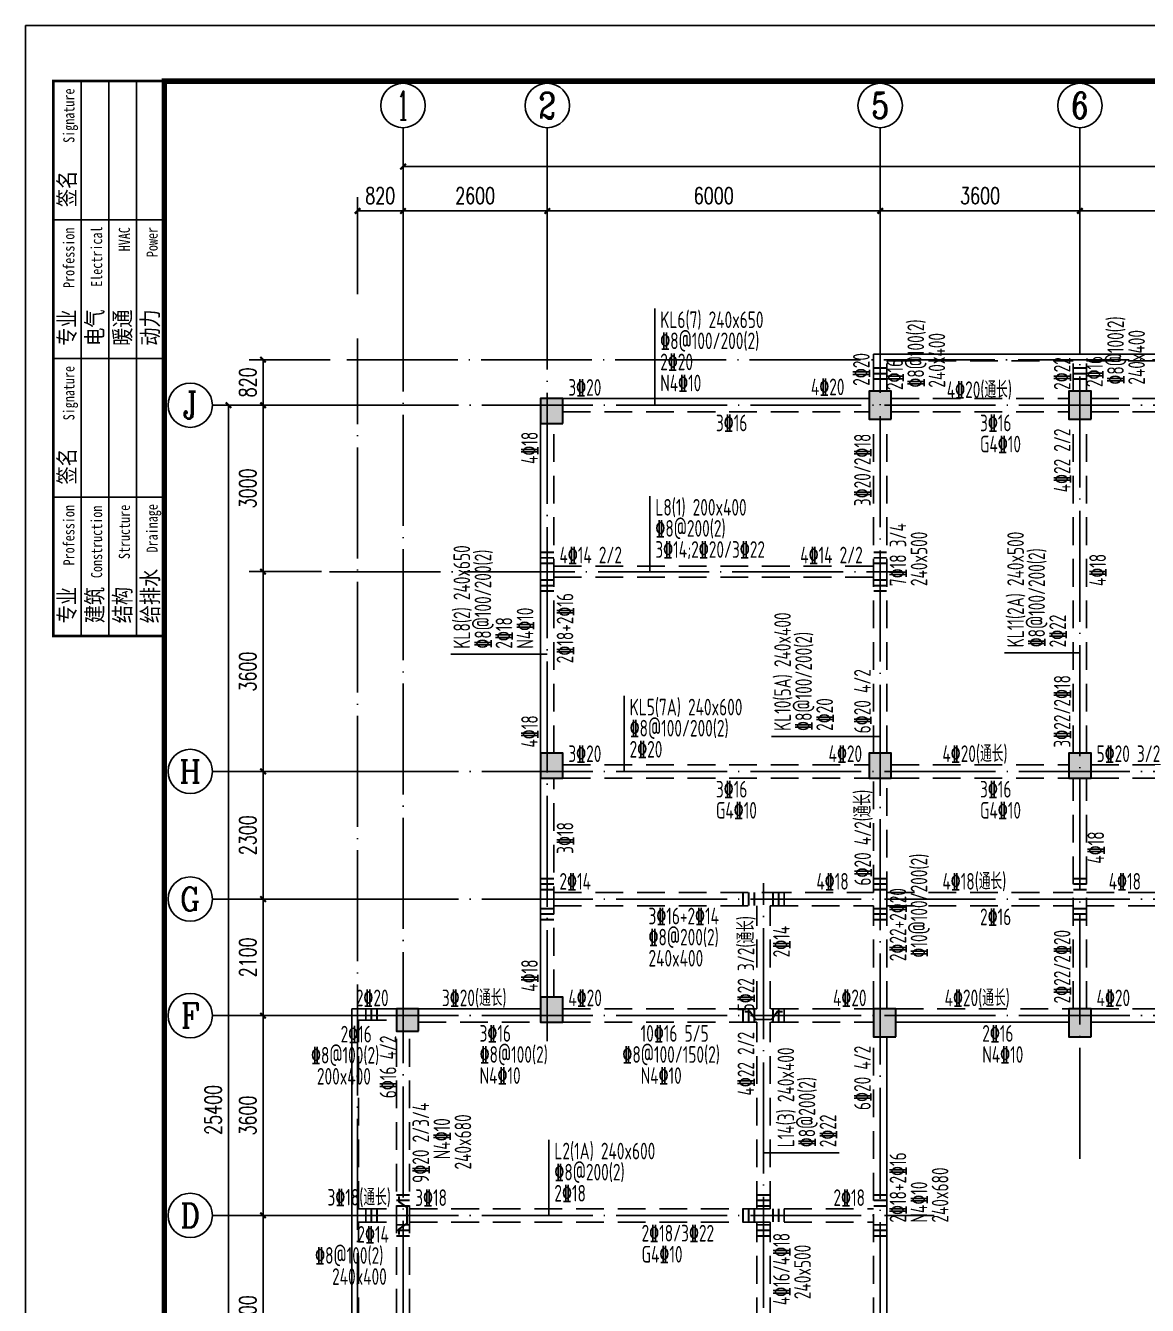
# Model space of a CAD drawing. Extents: x 1051052 to 1482120, y -981644 to -673261.
# Drawn here: x 1161997 to 1182216, y -962706 to -939644 of the extents above; entities that cross this region are included whole.
import ezdxf
from ezdxf.enums import TextEntityAlignment as Align

# ---------------------------------------------------------------- set-up
doc = ezdxf.new("R2010")
doc.units = 0
doc.header["$LTSCALE"] = 1000
doc.header["$MEASUREMENT"] = 0
doc.linetypes.add('DOTE', pattern=[2.42, 2, -0.2, 0.02, -0.2])
doc.linetypes.add('线型3', pattern=[750, 500, -250])
for name, color, linetype in [('AXIS', 3, 'Continuous'), ('AXIS_TEXT', 7, 'Continuous'), ('DOTE', 1, 'DOTE'), ('TK', 142, 'Continuous'), ('填充', 8, 'Continuous')]:
    doc.layers.add(name, color=color, linetype=linetype)
for name, color, linetype, lineweight in [('BEAM', 4, 'Continuous', 25), ('BEAM-DASH', 4, '线型3', 25), ('BEAM-JZ-H', 2, 'Continuous', 25), ('BEAM-JZ-NUM-H', 6, 'Continuous', 25), ('BEAM-JZ-NUM-V', 6, 'Continuous', 25), ('BEAM-JZ-V', 2, 'Continuous', 25), ('BEAM-REINDJ', 1, 'Continuous', 50), ('BEAM-REINGJ', 1, 'Continuous', 50), ('BEAM-YW-H', 7, 'Continuous', 25), ('BEAM-YW-V', 7, 'Continuous', 25), ('COLU', 2, 'Continuous', 30)]:
    doc.layers.add(name, color=color, linetype=linetype, lineweight=lineweight)
doc.layers.add('COLU-HATCH', color=7, linetype='Continuous', lineweight=25, true_color=0x5b5b5b)
doc.styles.add('_TCH_AXIS', font='COMPLEX', dxfattribs={"bigfont": 'GBCBIG'})
doc.styles.add('_TCH_DIM_T3', font='SIMPLEX', dxfattribs={"width": 0.705882, "bigfont": 'GBCBIG'})
doc.styles.add('COMPLEX', font='COMPLEX')
doc.styles.add('HYZT1', font='', dxfattribs={"width": 0.8})
doc.styles.add('TSSD_Dimension', font='Tssdeng.shx', dxfattribs={"width": 0.7, "bigfont": 'Hztxt.shx'})
doc.styles.get('HYZT1').set_extended_font_data('SimSun')
doc.dimstyles.new('_TCH_ARCH&&100', dxfattribs={"dimtxt": 297.5, "dimasz": 100, "dimexe": 250, "dimexo": 300, "dimgap": 126.25, "dimtad": 1, "dimdec": 0, "dimzin": 0, "dimdsep": 46, "dimtxsty": '_TCH_DIM_T3', "dimblk": 'ARCHTICK', "dimcen": 0.09, "dimclrt": 7, "dimazin": 2, "dimtfac": 1, "dimtdec": 0, "dimtix": 1, "dimtmove": 2, "dimatfit": 3, "dimfxl": 0, "dimtolj": 1, "dimtzin": 0, "dimarcsym": 0})

# ---------------------------------------------------------------- blocks, each defined once
blk = doc.blocks.new('_ArchTick')
at = {"color": 0, "linetype": 'ByBlock', "const_width": 0.4}
blk.add_lwpolyline([(-0.5, -0.5), (0.5, 0.5)], dxfattribs=at)
blk = doc.blocks.new('*D175')
at = {"layer": 'AXIS', "color": 0, "lineweight": -2, "transparency": 16777216}
for p, q in [((1167777, -961084), (1166027, -961084)), ((1166277, -964684), (1166277, -961084)), ((1167777, -964684), (1166027, -964684))]:
    blk.add_line(p, q, dxfattribs=at)
at = {"layer": 'Defpoints', "color": 0, "transparency": 16777216}
for p in [(1166277, -961084), (1168777, -961084), (1168777, -964684)]:
    blk.add_point(p, dxfattribs=at)
at = {"layer": 'AXIS', "color": 0, "lineweight": -2, "transparency": 16777216, "xscale": 100, "yscale": 100, "zscale": 100}
for p, rotation in [((1166277, -961084), 90), ((1166277, -964684), 270)]:
    blk.add_blockref('_ArchTick', p, dxfattribs=dict(at, rotation=rotation))
at = {"layer": 'AXIS', "color": 7, "transparency": 16777216, "insert": (1166002, -962884), "char_height": 297.5, "attachment_point": 5, "rotation": 90, "style": '_TCH_DIM_T3'}
blk.add_mtext('\\A1;3600', dxfattribs=at)
blk = doc.blocks.new('*D176')
at = {"layer": 'AXIS', "color": 0, "lineweight": -2, "transparency": 16777216}
for p, q in [((1167777, -957484), (1166027, -957484)), ((1166277, -961084), (1166277, -957484)), ((1167777, -961084), (1166027, -961084))]:
    blk.add_line(p, q, dxfattribs=at)
at = {"layer": 'Defpoints', "color": 0, "transparency": 16777216}
for p in [(1166277, -957484), (1168777, -957484), (1168777, -961084)]:
    blk.add_point(p, dxfattribs=at)
at = {"layer": 'AXIS', "color": 0, "lineweight": -2, "transparency": 16777216, "xscale": 100, "yscale": 100, "zscale": 100}
for p, rotation in [((1166277, -957484), 90), ((1166277, -961084), 270)]:
    blk.add_blockref('_ArchTick', p, dxfattribs=dict(at, rotation=rotation))
at = {"layer": 'AXIS', "color": 7, "transparency": 16777216, "insert": (1166002, -959284), "char_height": 297.5, "attachment_point": 5, "rotation": 90, "style": '_TCH_DIM_T3'}
blk.add_mtext('\\A1;3600', dxfattribs=at)
blk = doc.blocks.new('*D177')
at = {"layer": 'AXIS', "color": 0, "lineweight": -2, "transparency": 16777216}
for p, q in [((1167777, -955384), (1166027, -955384)), ((1166277, -957484), (1166277, -955384)), ((1167777, -957484), (1166027, -957484))]:
    blk.add_line(p, q, dxfattribs=at)
at = {"layer": 'Defpoints', "color": 0, "transparency": 16777216}
for p in [(1166277, -955384), (1168777, -955384), (1168777, -957484)]:
    blk.add_point(p, dxfattribs=at)
at = {"layer": 'AXIS', "color": 0, "lineweight": -2, "transparency": 16777216, "xscale": 100, "yscale": 100, "zscale": 100}
for p, rotation in [((1166277, -955384), 90), ((1166277, -957484), 270)]:
    blk.add_blockref('_ArchTick', p, dxfattribs=dict(at, rotation=rotation))
at = {"layer": 'AXIS', "color": 7, "transparency": 16777216, "insert": (1166002, -956434), "char_height": 297.5, "attachment_point": 5, "rotation": 90, "style": '_TCH_DIM_T3'}
blk.add_mtext('\\A1;2100', dxfattribs=at)
blk = doc.blocks.new('*D178')
at = {"layer": 'AXIS', "color": 0, "lineweight": -2, "transparency": 16777216}
for p, q in [((1167777, -953084), (1166027, -953084)), ((1166277, -955384), (1166277, -953084)), ((1167777, -955384), (1166027, -955384))]:
    blk.add_line(p, q, dxfattribs=at)
at = {"layer": 'Defpoints', "color": 0, "transparency": 16777216}
for p in [(1166277, -953084), (1168777, -953084), (1168777, -955384)]:
    blk.add_point(p, dxfattribs=at)
at = {"layer": 'AXIS', "color": 0, "lineweight": -2, "transparency": 16777216, "xscale": 100, "yscale": 100, "zscale": 100}
for p, rotation in [((1166277, -953084), 90), ((1166277, -955384), 270)]:
    blk.add_blockref('_ArchTick', p, dxfattribs=dict(at, rotation=rotation))
at = {"layer": 'AXIS', "color": 7, "transparency": 16777216, "insert": (1166002, -954234), "char_height": 297.5, "attachment_point": 5, "rotation": 90, "style": '_TCH_DIM_T3'}
blk.add_mtext('\\A1;2300', dxfattribs=at)
blk = doc.blocks.new('*D179')
at = {"layer": 'AXIS', "color": 0, "lineweight": -2, "transparency": 16777216}
for p, q in [((1167153, -946484), (1165403, -946484)), ((1165653, -971884), (1165653, -946484)), ((1167153, -971884), (1165403, -971884))]:
    blk.add_line(p, q, dxfattribs=at)
at = {"layer": 'Defpoints', "color": 0, "transparency": 16777216}
for p in [(1165653, -946484), (1168800, -946484), (1168800, -971884)]:
    blk.add_point(p, dxfattribs=at)
at = {"layer": 'AXIS', "color": 0, "lineweight": -2, "transparency": 16777216, "xscale": 100, "yscale": 100, "zscale": 100}
for p, rotation in [((1165653, -946484), 90), ((1165653, -971884), 270)]:
    blk.add_blockref('_ArchTick', p, dxfattribs=dict(at, rotation=rotation))
at = {"layer": 'AXIS', "color": 7, "transparency": 16777216, "insert": (1165378, -959184), "char_height": 297.5, "attachment_point": 5, "rotation": 90, "style": '_TCH_DIM_T3'}
blk.add_mtext('\\A1;25400', dxfattribs=at)
blk = doc.blocks.new('*D180')
at = {"layer": 'AXIS', "color": 0, "lineweight": -2, "transparency": 16777216}
for p, q in [((1168800, -944484), (1168800, -942734)), ((1171400, -944484), (1171400, -942734)), ((1168800, -942984), (1171400, -942984))]:
    blk.add_line(p, q, dxfattribs=at)
at = {"layer": 'Defpoints', "color": 0, "transparency": 16777216}
for p in [(1171400, -942984), (1168800, -945484), (1171400, -945484)]:
    blk.add_point(p, dxfattribs=at)
at = {"layer": 'AXIS', "color": 0, "lineweight": -2, "transparency": 16777216, "xscale": 100, "yscale": 100, "zscale": 100, "rotation": 180}
blk.add_blockref('_ArchTick', (1168800, -942984), dxfattribs=at)
at = {"layer": 'AXIS', "color": 0, "lineweight": -2, "transparency": 16777216, "xscale": 100, "yscale": 100, "zscale": 100}
blk.add_blockref('_ArchTick', (1171400, -942984), dxfattribs=at)
at = {"layer": 'AXIS', "color": 7, "transparency": 16777216, "insert": (1170100, -942709), "char_height": 297.5, "attachment_point": 5, "style": '_TCH_DIM_T3'}
blk.add_mtext('\\A1;2600', dxfattribs=at)
blk = doc.blocks.new('*D181')
at = {"layer": 'AXIS', "color": 0, "lineweight": -2, "transparency": 16777216}
for p, q in [((1171400, -944484), (1171400, -942734)), ((1177400, -944484), (1177400, -942734)), ((1171400, -942984), (1177400, -942984))]:
    blk.add_line(p, q, dxfattribs=at)
at = {"layer": 'Defpoints', "color": 0, "transparency": 16777216}
for p in [(1177400, -942984), (1171400, -945484), (1177400, -945484)]:
    blk.add_point(p, dxfattribs=at)
at = {"layer": 'AXIS', "color": 0, "lineweight": -2, "transparency": 16777216, "xscale": 100, "yscale": 100, "zscale": 100, "rotation": 180}
blk.add_blockref('_ArchTick', (1171400, -942984), dxfattribs=at)
at = {"layer": 'AXIS', "color": 0, "lineweight": -2, "transparency": 16777216, "xscale": 100, "yscale": 100, "zscale": 100}
blk.add_blockref('_ArchTick', (1177400, -942984), dxfattribs=at)
at = {"layer": 'AXIS', "color": 7, "transparency": 16777216, "insert": (1174400, -942709), "char_height": 297.5, "attachment_point": 5, "style": '_TCH_DIM_T3'}
blk.add_mtext('\\A1;6000', dxfattribs=at)
blk = doc.blocks.new('*D182')
at = {"layer": 'AXIS', "color": 0, "lineweight": -2, "transparency": 16777216}
for p, q in [((1177400, -944484), (1177400, -942734)), ((1181000, -944484), (1181000, -942734)), ((1177400, -942984), (1181000, -942984))]:
    blk.add_line(p, q, dxfattribs=at)
at = {"layer": 'Defpoints', "color": 0, "transparency": 16777216}
for p in [(1181000, -942984), (1177400, -945484), (1181000, -945484)]:
    blk.add_point(p, dxfattribs=at)
at = {"layer": 'AXIS', "color": 0, "lineweight": -2, "transparency": 16777216, "xscale": 100, "yscale": 100, "zscale": 100, "rotation": 180}
blk.add_blockref('_ArchTick', (1177400, -942984), dxfattribs=at)
at = {"layer": 'AXIS', "color": 0, "lineweight": -2, "transparency": 16777216, "xscale": 100, "yscale": 100, "zscale": 100}
blk.add_blockref('_ArchTick', (1181000, -942984), dxfattribs=at)
at = {"layer": 'AXIS', "color": 7, "transparency": 16777216, "insert": (1179200, -942709), "char_height": 297.5, "attachment_point": 5, "style": '_TCH_DIM_T3'}
blk.add_mtext('\\A1;3600', dxfattribs=at)
blk = doc.blocks.new('*D183')
at = {"layer": 'AXIS', "color": 0, "lineweight": -2, "transparency": 16777216}
for p, q in [((1181000, -944484), (1181000, -942734)), ((1184600, -944484), (1184600, -942734)), ((1181000, -942984), (1184600, -942984))]:
    blk.add_line(p, q, dxfattribs=at)
at = {"layer": 'Defpoints', "color": 0, "transparency": 16777216}
for p in [(1184600, -942984), (1181000, -945484), (1184600, -945484)]:
    blk.add_point(p, dxfattribs=at)
at = {"layer": 'AXIS', "color": 0, "lineweight": -2, "transparency": 16777216, "xscale": 100, "yscale": 100, "zscale": 100, "rotation": 180}
blk.add_blockref('_ArchTick', (1181000, -942984), dxfattribs=at)
at = {"layer": 'AXIS', "color": 0, "lineweight": -2, "transparency": 16777216, "xscale": 100, "yscale": 100, "zscale": 100}
blk.add_blockref('_ArchTick', (1184600, -942984), dxfattribs=at)
at = {"layer": 'AXIS', "color": 7, "transparency": 16777216, "insert": (1182800, -942709), "char_height": 297.5, "attachment_point": 5, "style": '_TCH_DIM_T3'}
blk.add_mtext('\\A1;3600', dxfattribs=at)
blk = doc.blocks.new('*D190')
at = {"layer": 'AXIS', "color": 0, "lineweight": -2, "transparency": 16777216}
for p, q in [((1168800, -943684), (1168800, -941934)), ((1207700, -943684), (1207700, -941934)), ((1168800, -942184), (1207700, -942184))]:
    blk.add_line(p, q, dxfattribs=at)
at = {"layer": 'Defpoints', "color": 0, "transparency": 16777216}
for p in [(1207700, -942184), (1168800, -945484), (1207700, -945484)]:
    blk.add_point(p, dxfattribs=at)
at = {"layer": 'AXIS', "color": 0, "lineweight": -2, "transparency": 16777216, "xscale": 100, "yscale": 100, "zscale": 100, "rotation": 180}
blk.add_blockref('_ArchTick', (1168800, -942184), dxfattribs=at)
at = {"layer": 'AXIS', "color": 0, "lineweight": -2, "transparency": 16777216, "xscale": 100, "yscale": 100, "zscale": 100}
blk.add_blockref('_ArchTick', (1207700, -942184), dxfattribs=at)
at = {"layer": 'AXIS', "color": 7, "transparency": 16777216, "insert": (1188250, -941909), "char_height": 297.5, "attachment_point": 5, "style": '_TCH_DIM_T3'}
blk.add_mtext('\\A1;38900', dxfattribs=at)
blk = doc.blocks.new('_AXISO')
blk.add_circle((0, 0), 0.5)
at = {"layer": 'AXIS_TEXT', "style": 'COMPLEX', "width": 1.041667}
blk.add_attdef('A', text='', height=0.56, dxfattribs=at).set_placement((-0.25, -0.28), (0.25, -0.28), align=Align.FIT)
blk = doc.blocks.new('*D201')
at = {"layer": 'AXIS', "color": 0, "lineweight": -2, "transparency": 16777216}
for p, q in [((1167333, -949484), (1166027, -949484)), ((1166277, -953084), (1166277, -949484)), ((1167777, -953084), (1166027, -953084))]:
    blk.add_line(p, q, dxfattribs=at)
at = {"layer": 'Defpoints', "color": 0, "transparency": 16777216}
for p in [(1166277, -949484), (1167633, -949484), (1168777, -953084)]:
    blk.add_point(p, dxfattribs=at)
at = {"layer": 'AXIS', "color": 0, "lineweight": -2, "transparency": 16777216, "xscale": 100, "yscale": 100, "zscale": 100}
for p, rotation in [((1166277, -949484), 90), ((1166277, -953084), 270)]:
    blk.add_blockref('_ArchTick', p, dxfattribs=dict(at, rotation=rotation))
at = {"layer": 'AXIS', "color": 7, "transparency": 16777216, "insert": (1166002, -951284), "char_height": 297.5, "attachment_point": 5, "rotation": 90, "style": '_TCH_DIM_T3'}
blk.add_mtext('\\A1;3600', dxfattribs=at)
blk = doc.blocks.new('*D202')
at = {"layer": 'AXIS', "color": 0, "lineweight": -2, "transparency": 16777216}
for p, q in [((1167393, -946484), (1166027, -946484)), ((1166277, -949484), (1166277, -946484)), ((1167333, -949484), (1166027, -949484))]:
    blk.add_line(p, q, dxfattribs=at)
at = {"layer": 'Defpoints', "color": 0, "transparency": 16777216}
for p in [(1166277, -946484), (1167693, -946484), (1167633, -949484)]:
    blk.add_point(p, dxfattribs=at)
at = {"layer": 'AXIS', "color": 0, "lineweight": -2, "transparency": 16777216, "xscale": 100, "yscale": 100, "zscale": 100}
for p, rotation in [((1166277, -946484), 90), ((1166277, -949484), 270)]:
    blk.add_blockref('_ArchTick', p, dxfattribs=dict(at, rotation=rotation))
at = {"layer": 'AXIS', "color": 7, "transparency": 16777216, "insert": (1166002, -947984), "char_height": 297.5, "attachment_point": 5, "rotation": 90, "style": '_TCH_DIM_T3'}
blk.add_mtext('\\A1;3000', dxfattribs=at)
blk = doc.blocks.new('*D208')
at = {"layer": 'AXIS', "color": 0, "lineweight": -2, "transparency": 16777216}
for p, q in [((1167486, -945664), (1166027, -945664)), ((1166277, -946484), (1166277, -945664)), ((1167777, -946484), (1166027, -946484))]:
    blk.add_line(p, q, dxfattribs=at)
at = {"layer": 'Defpoints', "color": 0, "transparency": 16777216}
for p in [(1166277, -945664), (1167786, -945664), (1168777, -946484)]:
    blk.add_point(p, dxfattribs=at)
at = {"layer": 'AXIS', "color": 0, "lineweight": -2, "transparency": 16777216, "xscale": 100, "yscale": 100, "zscale": 100}
for p, rotation in [((1166277, -945664), 90), ((1166277, -946484), 270)]:
    blk.add_blockref('_ArchTick', p, dxfattribs=dict(at, rotation=rotation))
at = {"layer": 'AXIS', "color": 7, "transparency": 16777216, "insert": (1166002, -946074), "char_height": 297.5, "attachment_point": 5, "rotation": 90, "style": '_TCH_DIM_T3'}
blk.add_mtext('\\A1;820', dxfattribs=at)
blk = doc.blocks.new('*D209')
at = {"layer": 'AXIS', "color": 0, "lineweight": -2, "transparency": 16777216}
for p, q in [((1167980, -944484), (1167980, -942734)), ((1168800, -944484), (1168800, -942734)), ((1168800, -942984), (1167980, -942984))]:
    blk.add_line(p, q, dxfattribs=at)
at = {"layer": 'Defpoints', "color": 0, "transparency": 16777216}
for p in [(1167980, -942984), (1167980, -945281), (1168800, -945484)]:
    blk.add_point(p, dxfattribs=at)
at = {"layer": 'AXIS', "color": 0, "lineweight": -2, "transparency": 16777216, "xscale": 100, "yscale": 100, "zscale": 100, "rotation": 180}
blk.add_blockref('_ArchTick', (1167980, -942984), dxfattribs=at)
at = {"layer": 'AXIS', "color": 0, "lineweight": -2, "transparency": 16777216, "xscale": 100, "yscale": 100, "zscale": 100}
blk.add_blockref('_ArchTick', (1168800, -942984), dxfattribs=at)
at = {"layer": 'AXIS', "color": 7, "transparency": 16777216, "insert": (1168390, -942709), "char_height": 297.5, "attachment_point": 5, "style": '_TCH_DIM_T3'}
blk.add_mtext('\\A1;820', dxfattribs=at)
blk = doc.blocks.new('A$C71AA4010')
at = {"layer": 'TK'}
for p, q in [((500, -11000), (500, -1000)), ((2500, -1000), (500, -1000)), ((1000, -11000), (1000, -1000)), ((1500, -11000), (1500, -1000)), ((2000, -11000), (2000, -1000)), ((2500, -3500), (500, -3500)), ((2500, -3500), (500, -3500)), ((2500, -6000), (500, -6000)), ((2500, -8500), (500, -8500)), ((2500, -11000), (500, -11000))]:
    blk.add_line(p, q, dxfattribs=at)
at = {"layer": 'TK', "const_width": 50}
blk.add_lwpolyline([(500, -1000), (2500, -1000), (2500, -11000), (500, -11000)], close=True, dxfattribs=at)
blk.add_lwpolyline([(2500, -4000), (2500, -11000)], dxfattribs=at)
at = {"layer": 'TK', "style": 'HYZT1', "width": 0.8}
for s, height, p in [('Signature', 200, (880, -2113)), ('签名', 300, (895, -3270)), ('Profession', 200, (880, -4728)), ('Electrical', 200, (1380, -4708)), ('HVAC', 200, (1880, -4067)), ('Power', 200, (2380, -4173)), ('专业', 300, (895, -5770)), ('电气', 300, (1395, -5770)), ('暖通', 300, (1895, -5770)), ('动力', 300, (2395, -5770)), ('Signature', 200, (880, -7113)), ('签名', 300, (895, -8270)), ('Profession', 200, (880, -9728)), ('Construction', 200, (1380, -9956)), ('Structure', 200, (1880, -9614)), ('Drainage', 200, (2380, -9494)), ('给排水', 300, (2395, -10770)), ('专业', 300, (895, -10770)), ('建筑', 300, (1395, -10770)), ('结构', 300, (1895, -10770))]:
    blk.add_text(s, height=height, rotation=90, dxfattribs=at).set_placement(p)
blk = doc.blocks.new('A2K')
at = {"layer": 'TK'}
blk.add_lwpolyline([(0, 0), (59400, 0), (59400, 42000), (0, 42000)], close=True, dxfattribs=at)
at = {"layer": 'TK', "const_width": 100}
blk.add_lwpolyline([(2500, 1000), (58400, 1000), (58400, 41000), (2500, 41000)], close=True, dxfattribs=at)
blk.add_blockref('A$C71AA4010', (0, 42000))

msp = doc.modelspace()

# ---------------------------------------------------------------- hatches: boundary and pattern name
at = {"layer": 'COLU-HATCH', "transparency": 33554687}
for points in [[(1171679.508, -946814.341), (1171679.508, -946364.341), (1171279.508, -946364.341), (1171279.508, -946814.341)], [(1177599.508, -946734.341), (1177599.508, -946234.341), (1177199.508, -946234.341), (1177199.508, -946734.341)], [(1181199.508, -946734.341), (1181199.508, -946234.341), (1180799.508, -946234.341), (1180799.508, -946734.341)], [(1171679.508, -953204.341), (1171679.508, -952754.341), (1171279.508, -952754.341), (1171279.508, -953204.341)], [(1177599.508, -953204.341), (1177599.508, -952754.341), (1177199.508, -952754.341), (1177199.508, -953204.341)], [(1181199.508, -953204.341), (1181199.508, -952754.341), (1180799.508, -952754.341), (1180799.508, -953204.341)], [(1171679.508, -957604.341), (1171679.508, -957154.341), (1171279.508, -957154.341), (1171279.508, -957604.341)], [(1169079.508, -957764.341), (1169079.508, -957364.341), (1168679.508, -957364.341), (1168679.508, -957764.341)], [(1177679.508, -957864.341), (1177679.508, -957364.341), (1177279.508, -957364.341), (1177279.508, -957864.341)], [(1181199.508, -957864.341), (1181199.508, -957364.341), (1180799.508, -957364.341), (1180799.508, -957864.341)]]:
    msp.add_hatch(color=256, dxfattribs=at).paths.add_polyline_path(points, flags=0)

# ---------------------------------------------------------------- linework, layer by layer
at = {"layer": 'AXIS'}
for p, q in [((1168799.508, -945484.341), (1168799.508, -941484.341)), ((1171399.508, -945484.341), (1171399.508, -941484.341)), ((1177399.508, -945484.341), (1177399.508, -941484.341)), ((1180999.508, -945484.341), (1180999.508, -941484.341)), ((1169364.955, -946484.341), (1165364.955, -946484.341)), ((1169364.955, -953084.341), (1165364.955, -953084.341)), ((1169364.955, -955384.341), (1165364.955, -955384.341)), ((1169364.955, -957484.341), (1165364.955, -957484.341)), ((1169364.955, -961084.341), (1165364.955, -961084.341))]:
    msp.add_line(p, q, dxfattribs=at)
at = {"layer": 'BEAM'}
for p, q in [((1177279.508, -946234.341), (1177279.508, -945564.341)), ((1177279.508, -945564.341), (1180999.508, -945564.341)), ((1180999.508, -945564.341), (1184599.508, -945564.341)), ((1171679.508, -946364.341), (1177199.508, -946364.341)), ((1171279.508, -952754.341), (1171279.508, -946814.341)), ((1171279.508, -957154.341), (1171279.508, -953204.341)), ((1167879.508, -957364.341), (1168679.508, -957364.341)), ((1167879.508, -961084.341), (1167879.508, -957364.341)), ((1169079.508, -957364.341), (1171279.508, -957364.341)), ((1177679.508, -957604.341), (1180799.508, -957604.341)), ((1181199.508, -957604.341), (1187999.508, -957604.341)), ((1177519.508, -964564.341), (1177519.508, -957864.341)), ((1167879.508, -964804.341), (1167879.508, -961084.341))]:
    msp.add_line(p, q, dxfattribs=at)
at = {"layer": 'BEAM-DASH', "ltscale": 0.001}
for p, q in [((1177519.508, -946234.341), (1177519.508, -945684.341)), ((1177519.508, -945684.341), (1180879.508, -945684.341)), ((1180879.508, -946234.341), (1180879.508, -945684.341)), ((1181119.508, -946234.341), (1181119.508, -945684.341)), ((1181119.508, -945684.341), (1184479.508, -945684.341)), ((1177599.508, -946364.341), (1180799.508, -946364.341)), ((1181199.508, -946364.341), (1187999.508, -946364.341)), ((1171679.508, -946604.341), (1177199.508, -946604.341)), ((1177599.508, -946604.341), (1180799.508, -946604.341)), ((1181199.508, -946604.341), (1187999.508, -946604.341)), ((1171519.508, -952754.341), (1171519.508, -946814.341)), ((1177279.508, -952754.341), (1177279.508, -946734.341)), ((1177519.508, -952754.341), (1177519.508, -946734.341)), ((1180879.508, -952754.341), (1180879.508, -946734.341)), ((1181119.508, -952754.341), (1181119.508, -946734.341)), ((1171519.508, -949384.341), (1177279.508, -949384.341)), ((1171519.508, -949584.341), (1177279.508, -949584.341)), ((1171679.508, -952964.341), (1177199.508, -952964.341)), ((1177599.508, -952964.341), (1180799.508, -952964.341)), ((1181199.508, -952964.341), (1187974.508, -952964.341)), ((1171519.508, -957154.341), (1171519.508, -953204.341)), ((1171679.508, -953204.341), (1177199.508, -953204.341)), ((1177279.508, -955264.341), (1177279.508, -953204.341)), ((1177519.508, -955384.341), (1177519.508, -953204.341)), ((1177599.508, -953204.341), (1180799.508, -953204.341)), ((1180879.508, -957364.341), (1180879.508, -953204.341)), ((1181119.508, -957364.341), (1181119.508, -953204.341)), ((1181199.508, -953204.341), (1187974.508, -953204.341)), ((1171519.508, -955264.341), (1175299.508, -955264.341)), ((1175299.508, -955264.341), (1177279.508, -955264.341)), ((1177519.508, -955264.341), (1180879.508, -955264.341)), ((1177519.508, -957364.341), (1177519.508, -955264.341)), ((1181119.508, -955264.341), (1184479.508, -955264.341)), ((1171519.508, -955504.341), (1175179.508, -955504.341)), ((1175179.508, -957364.341), (1175179.508, -955504.341)), ((1175419.508, -955504.341), (1177279.508, -955504.341)), ((1175419.508, -957364.341), (1175419.508, -955504.341)), ((1177279.508, -957364.341), (1177279.508, -955504.341)), ((1177519.508, -955504.341), (1180879.508, -955504.341)), ((1181119.508, -955504.341), (1184479.508, -955504.341)), ((1171679.508, -957364.341), (1177279.508, -957364.341)), ((1177679.508, -957364.341), (1180799.508, -957364.341)), ((1181199.508, -957364.341), (1187999.508, -957364.341)), ((1167999.508, -957564.341), (1168679.508, -957564.341)), ((1167999.508, -960964.341), (1167999.508, -957564.341)), ((1169079.508, -957604.341), (1171279.508, -957604.341)), ((1171679.508, -957604.341), (1177279.508, -957604.341)), ((1175179.508, -960964.341), (1175179.508, -957604.341)), ((1175419.508, -960964.341), (1175419.508, -957604.341)), ((1168679.508, -964404.341), (1168679.508, -957764.341)), ((1168919.508, -964404.341), (1168919.508, -957764.341)), ((1177279.508, -964564.341), (1177279.508, -957864.341)), ((1167999.508, -960964.341), (1168679.508, -960964.341)), ((1168919.508, -960964.341), (1177279.508, -960964.341)), ((1167999.508, -961204.341), (1168679.508, -961204.341)), ((1167999.508, -964564.341), (1167999.508, -961204.341)), ((1168919.508, -961204.341), (1177279.508, -961204.341)), ((1175179.508, -964564.341), (1175179.508, -961204.341)), ((1175419.508, -964564.341), (1175419.508, -961204.341))]:
    msp.add_line(p, q, dxfattribs=at)
at = {"layer": 'BEAM-JZ-H'}
for p, q in [((1173335.508, -946484.341), (1173335.508, -944744.341)), ((1173247.508, -949484.341), (1173247.508, -948124.341)), ((1172783.508, -953084.341), (1172783.508, -951724.341)), ((1171427.508, -961084.341), (1171427.508, -959724.341))]:
    msp.add_line(p, q, dxfattribs=at)
at = {"layer": 'BEAM-JZ-V'}
for p, q in [((1171399.508, -950972.341), (1169659.508, -950972.341)), ((1180999.508, -950948.341), (1179639.508, -950948.341)), ((1177399.508, -952454.341), (1175439.508, -952454.341)), ((1175299.508, -959956.341), (1176659.508, -959956.341))]:
    msp.add_line(p, q, dxfattribs=at)
at = {"layer": 'BEAM-REINDJ', "const_width": 35}
for points in [[(1174954.508, -957414.341), (1175054.508, -957414.341), (1175154.508, -957554.341), (1175444.508, -957554.341), (1175544.508, -957414.341), (1175644.508, -957414.341)], [(1168729.508, -961429.341), (1168729.508, -961329.341), (1168869.508, -961229.341), (1168869.508, -960939.341), (1168729.508, -960839.341), (1168729.508, -960739.341)]]:
    msp.add_lwpolyline(points, dxfattribs=at)
at = {"layer": 'BEAM-REINGJ', "const_width": 35}
for points in [[(1177279.508, -945814.341), (1177519.508, -945814.341)], [(1177279.508, -945914.341), (1177519.508, -945914.341)], [(1177279.508, -946014.341), (1177519.508, -946014.341)], [(1180879.508, -945814.341), (1181119.508, -945814.341)], [(1180879.508, -945914.341), (1181119.508, -945914.341)], [(1180879.508, -946014.341), (1181119.508, -946014.341)], [(1171279.508, -949134.341), (1171519.508, -949134.341)], [(1171279.508, -949234.341), (1171519.508, -949234.341)], [(1177279.508, -949134.341), (1177519.508, -949134.341)], [(1177279.508, -949234.341), (1177519.508, -949234.341)], [(1171279.508, -949334.341), (1171519.508, -949334.341)], [(1177279.508, -949334.341), (1177519.508, -949334.341)], [(1171279.508, -949634.341), (1171519.508, -949634.341)], [(1177279.508, -949634.341), (1177519.508, -949634.341)], [(1171279.508, -949734.341), (1171519.508, -949734.341)], [(1171279.508, -949834.341), (1171519.508, -949834.341)], [(1177279.508, -949734.341), (1177519.508, -949734.341)], [(1177279.508, -949834.341), (1177519.508, -949834.341)], [(1171279.508, -955014.341), (1171519.508, -955014.341)], [(1171279.508, -955114.341), (1171519.508, -955114.341)], [(1171279.508, -955214.341), (1171519.508, -955214.341)], [(1177279.508, -955014.341), (1177519.508, -955014.341)], [(1177279.508, -955114.341), (1177519.508, -955114.341)], [(1177279.508, -955214.341), (1177519.508, -955214.341)], [(1180879.508, -955014.341), (1181119.508, -955014.341)], [(1180879.508, -955114.341), (1181119.508, -955114.341)], [(1180879.508, -955214.341), (1181119.508, -955214.341)], [(1174929.508, -955264.341), (1174929.508, -955504.341)], [(1175029.508, -955264.341), (1175029.508, -955504.341)], [(1175129.508, -955264.341), (1175129.508, -955504.341)], [(1175469.508, -955264.341), (1175469.508, -955504.341)], [(1175569.508, -955264.341), (1175569.508, -955504.341)], [(1175669.508, -955264.341), (1175669.508, -955504.341)], [(1171279.508, -955554.341), (1171519.508, -955554.341)], [(1171279.508, -955654.341), (1171519.508, -955654.341)], [(1177279.508, -955554.341), (1177519.508, -955554.341)], [(1177279.508, -955654.341), (1177519.508, -955654.341)], [(1180879.508, -955554.341), (1181119.508, -955554.341)], [(1180879.508, -955654.341), (1181119.508, -955654.341)], [(1171279.508, -955754.341), (1171519.508, -955754.341)], [(1177279.508, -955754.341), (1177519.508, -955754.341)], [(1180879.508, -955754.341), (1181119.508, -955754.341)], [(1168129.508, -957364.341), (1168129.508, -957564.341)], [(1168229.508, -957364.341), (1168229.508, -957564.341)], [(1168329.508, -957364.341), (1168329.508, -957564.341)], [(1174929.508, -957364.341), (1174929.508, -957604.341)], [(1175029.508, -957364.341), (1175029.508, -957604.341)], [(1175129.508, -957364.341), (1175129.508, -957604.341)], [(1175469.508, -957364.341), (1175469.508, -957604.341)], [(1175569.508, -957364.341), (1175569.508, -957604.341)], [(1175669.508, -957364.341), (1175669.508, -957604.341)], [(1168679.508, -960714.341), (1168919.508, -960714.341)], [(1175179.508, -960714.341), (1175419.508, -960714.341)], [(1177279.508, -960714.341), (1177519.508, -960714.341)], [(1168129.508, -960964.341), (1168129.508, -961204.341)], [(1168229.508, -960964.341), (1168229.508, -961204.341)], [(1168329.508, -960964.341), (1168329.508, -961204.341)], [(1168679.508, -960814.341), (1168919.508, -960814.341)], [(1168679.508, -960914.341), (1168919.508, -960914.341)], [(1174929.508, -960964.341), (1174929.508, -961204.341)], [(1175029.508, -960964.341), (1175029.508, -961204.341)], [(1175129.508, -960964.341), (1175129.508, -961204.341)], [(1175179.508, -960814.341), (1175419.508, -960814.341)], [(1175179.508, -960914.341), (1175419.508, -960914.341)], [(1175469.508, -960964.341), (1175469.508, -961204.341)], [(1175569.508, -960964.341), (1175569.508, -961204.341)], [(1175669.508, -960964.341), (1175669.508, -961204.341)], [(1177279.508, -960814.341), (1177519.508, -960814.341)], [(1177279.508, -960914.341), (1177519.508, -960914.341)], [(1168679.508, -961254.341), (1168919.508, -961254.341)], [(1168679.508, -961354.341), (1168919.508, -961354.341)], [(1168679.508, -961454.341), (1168919.508, -961454.341)], [(1175179.508, -961254.341), (1175419.508, -961254.341)], [(1175179.508, -961354.341), (1175419.508, -961354.341)], [(1175179.508, -961454.341), (1175419.508, -961454.341)], [(1177279.508, -961254.341), (1177519.508, -961254.341)], [(1177279.508, -961354.341), (1177519.508, -961354.341)], [(1177279.508, -961454.341), (1177519.508, -961454.341)]]:
    msp.add_lwpolyline(points, dxfattribs=at)
at = {"layer": 'COLU'}
for points in [[(1171679.508, -946814.341), (1171679.508, -946364.341), (1171279.508, -946364.341), (1171279.508, -946814.341)], [(1177599.508, -946734.341), (1177599.508, -946234.341), (1177199.508, -946234.341), (1177199.508, -946734.341)], [(1181199.508, -946734.341), (1181199.508, -946234.341), (1180799.508, -946234.341), (1180799.508, -946734.341)], [(1171679.508, -953204.341), (1171679.508, -952754.341), (1171279.508, -952754.341), (1171279.508, -953204.341)], [(1177599.508, -953204.341), (1177599.508, -952754.341), (1177199.508, -952754.341), (1177199.508, -953204.341)], [(1181199.508, -953204.341), (1181199.508, -952754.341), (1180799.508, -952754.341), (1180799.508, -953204.341)], [(1171679.508, -957604.341), (1171679.508, -957154.341), (1171279.508, -957154.341), (1171279.508, -957604.341)], [(1169079.508, -957764.341), (1169079.508, -957364.341), (1168679.508, -957364.341), (1168679.508, -957764.341)], [(1177679.508, -957864.341), (1177679.508, -957364.341), (1177279.508, -957364.341), (1177279.508, -957864.341)], [(1181199.508, -957864.341), (1181199.508, -957364.341), (1180799.508, -957364.341), (1180799.508, -957864.341)]]:
    msp.add_lwpolyline(points, close=True, dxfattribs=at)
at = {"layer": 'DOTE'}
for p, q in [((1167979.508, -966184.341), (1167979.508, -945280.55)), ((1168799.508, -972860.341), (1168799.508, -945460.341)), ((1171399.508, -957942.853), (1171399.508, -945484.341)), ((1177399.508, -972884.341), (1177399.508, -945484.341)), ((1180999.508, -960065.695), (1180999.508, -945484.341)), ((1167785.648, -945664.341), (1200594.525, -945664.341)), ((1167799.508, -946484.341), (1208699.508, -946484.341)), ((1167474.743, -949484.341), (1177804.902, -949484.341)), ((1167799.508, -953084.341), (1208699.508, -953084.341)), ((1175299.508, -965167.003), (1175299.508, -955099.347)), ((1167799.508, -955384.341), (1199224.636, -955384.341)), ((1167799.508, -957484.341), (1208699.508, -957484.341)), ((1167799.508, -961084.341), (1178372.932, -961084.341))]:
    msp.add_line(p, q, dxfattribs=at)

# ---------------------------------------------------------------- block references
at = {"layer": 'AXIS'}
ref = msp.add_blockref('_AXISO', (1168799.508, -941084.341), dxfattribs=dict(at, xscale=800, yscale=800, zscale=800))
ref.add_attrib('A', '1', dxfattribs={"layer": 'AXIS_TEXT', "height": 514.721, "style": '_TCH_AXIS'}).set_placement((1168689.211, -941341.702), (1168909.806, -941341.702), align=Align.FIT)
ref = msp.add_blockref('_AXISO', (1171399.508, -941084.341), dxfattribs=dict(at, xscale=800, yscale=800, zscale=800))
ref.add_attrib('A', '2', dxfattribs={"layer": 'AXIS_TEXT', "height": 465.948, "style": '_TCH_AXIS'}).set_placement((1171244.192, -941317.315), (1171554.824, -941317.315), align=Align.FIT)
ref = msp.add_blockref('_AXISO', (1177399.508, -941084.341), dxfattribs=dict(at, xscale=800, yscale=800, zscale=800))
ref.add_attrib('A', '5', dxfattribs={"layer": 'AXIS_TEXT', "height": 465.948, "style": '_TCH_AXIS'}).set_placement((1177244.192, -941317.315), (1177554.824, -941317.315), align=Align.FIT)
ref = msp.add_blockref('_AXISO', (1180999.508, -941084.341), dxfattribs=dict(at, xscale=800, yscale=800, zscale=800))
ref.add_attrib('A', '6', dxfattribs={"layer": 'AXIS_TEXT', "height": 465.948, "style": '_TCH_AXIS'}).set_placement((1180844.192, -941317.315), (1181154.824, -941317.315), align=Align.FIT)
ref = msp.add_blockref('_AXISO', (1164964.955, -946484.341), dxfattribs=dict(at, xscale=800, yscale=800, zscale=800))
ref.add_attrib('A', 'J', dxfattribs={"layer": 'AXIS_TEXT', "height": 496.066, "style": '_TCH_AXIS'}).set_placement((1164835.033, -946732.374), (1165094.877, -946732.374), align=Align.FIT)
ref = msp.add_blockref('_AXISO', (1164964.955, -953084.341), dxfattribs=dict(at, xscale=800, yscale=800, zscale=800))
ref.add_attrib('A', 'H', dxfattribs={"layer": 'AXIS_TEXT', "height": 405.517, "style": '_TCH_AXIS'}).set_placement((1164771.851, -953287.1), (1165158.058, -953287.1), align=Align.FIT)
ref = msp.add_blockref('_AXISO', (1164964.955, -955384.341), dxfattribs=dict(at, xscale=800, yscale=800, zscale=800))
ref.add_attrib('A', 'G', dxfattribs={"layer": 'AXIS_TEXT', "height": 425.184, "style": '_TCH_AXIS'}).set_placement((1164782.733, -955596.933), (1165147.176, -955596.933), align=Align.FIT)
ref = msp.add_blockref('_AXISO', (1164964.955, -957484.341), dxfattribs=dict(at, xscale=800, yscale=800, zscale=800))
ref.add_attrib('A', 'F', dxfattribs={"layer": 'AXIS_TEXT', "height": 445.442, "style": '_TCH_AXIS'}).set_placement((1164795.263, -957707.062), (1165134.647, -957707.062), align=Align.FIT)
ref = msp.add_blockref('_AXISO', (1164964.955, -961084.341), dxfattribs=dict(at, xscale=800, yscale=800, zscale=800))
ref.add_attrib('A', 'D', dxfattribs={"layer": 'AXIS_TEXT', "height": 435.257, "style": '_TCH_AXIS'}).set_placement((1164788.779, -961301.97), (1165141.13, -961301.97), align=Align.FIT)
at = {"layer": '填充'}
msp.add_blockref('A2K', (1161997.337, -981643.929), dxfattribs=at)

# ---------------------------------------------------------------- texts
at = {"layer": 'BEAM-JZ-H', "style": 'TSSD_Dimension', "width": 0.7}
for s, p in [('%%1328@100/200(2)', (1173435.508, -945474.341)), ('2%%13220', (1173435.508, -945854.341)), ('N4%%13210', (1173435.508, -946234.341)), ('%%1328@200(2)', (1173347.508, -948854.341)), ('3%%13214;2%%13220/3%%13222', (1173347.508, -949234.341)), ('%%1328@100/200(2)', (1172883.508, -952454.341)), ('2%%13220', (1172883.508, -952834.341)), ('%%1328@200(2)', (1171527.508, -960454.341)), ('2%%13218', (1171527.508, -960834.341))]:
    msp.add_text(s, height=300, dxfattribs=at).set_placement(p)
at = {"layer": 'BEAM-JZ-NUM-H', "style": 'TSSD_Dimension', "width": 0.7}
for s, p in [('KL6(7) 240x650', (1173435.508, -945094.341)), ('L8(1) 200x400', (1173347.508, -948474.341)), ('KL5(7A) 240x600', (1172883.508, -952074.341)), ('L2(1A) 240x600', (1171527.508, -960074.341))]:
    msp.add_text(s, height=300, dxfattribs=at).set_placement(p)
at = {"layer": 'BEAM-JZ-NUM-V', "style": 'TSSD_Dimension', "width": 0.7}
for s, p in [('KL11(2A) 240x500', (1179989.508, -950848.341)), ('KL8(2) 240x650', (1170009.508, -950872.341)), ('KL10(5A) 240x400', (1175789.508, -952354.341)), ('L14(3) 240x400', (1175849.508, -959856.341))]:
    msp.add_text(s, height=300, rotation=90, dxfattribs=at).set_placement(p)
at = {"layer": 'BEAM-JZ-V', "style": 'TSSD_Dimension', "width": 0.7}
for s, p in [('%%1328@100/200(2)', (1170389.508, -950872.341)), ('%%1328@100/200(2)', (1180369.508, -950848.341)), ('N4%%13210', (1171149.508, -950872.341)), ('2%%13218', (1170769.508, -950872.341)), ('2%%13222', (1180749.508, -950848.341)), ('%%1328@100/200(2)', (1176169.508, -952354.341)), ('2%%13220', (1176549.508, -952354.341)), ('%%1328@200(2)', (1176229.508, -959856.341)), ('2%%13222', (1176609.508, -959856.341))]:
    msp.add_text(s, height=300, rotation=90, dxfattribs=at).set_placement(p)
at = {"layer": 'BEAM-YW-H', "style": 'TSSD_Dimension', "width": 0.7}
for s, p in [('3%%13220', (1171779.508, -946314.341)), ('4%%13220', (1176151.43, -946304.401)), ('4%%13220(通长)', (1178600.566, -946354.101)), ('4%%13214 2/2', (1171619.508, -949334.341)), ('4%%13214 2/2', (1175959.066, -949334.341)), ('3%%13220', (1171779.508, -952914.341)), ('4%%13220', (1176469.508, -952914.341)), ('4%%13220(通长)', (1178521.047, -952914.341)), ('5%%13220 3/2', (1181299.508, -952914.341)), ('2%%13214', (1171619.508, -955214.341)), ('4%%13218', (1176250.196, -955214.341)), ('4%%13218(通长)', (1178521.047, -955214.341)), ('4%%13218', (1181518.821, -955214.341)), ('2%%13220', (1167949.508, -957314.341)), ('3%%13220(通长)', (1169501.047, -957314.341)), ('4%%13220', (1171779.508, -957314.341)), ('4%%13220', (1176549.508, -957314.341)), ('4%%13220(通长)', (1178561.047, -957314.341)), ('4%%13220', (1181299.508, -957314.341)), ('3%%13218(通长)', (1167438.656, -960907.281)), ('3%%13218', (1169019.508, -960914.341)), ('2%%13218', (1176557.585, -960914.341))]:
    msp.add_text(s, height=300, dxfattribs=at).set_placement(p)
for s, p in [('3%%13216', (1174439.508, -946654.341)), ('3%%13216', (1179199.508, -946654.341)), ('G4%%13210', (1179199.508, -947034.341)), ('3%%13216', (1174439.508, -953254.341)), ('3%%13216', (1179199.508, -953254.341)), ('G4%%13210', (1174439.508, -953634.341)), ('G4%%13210', (1179199.508, -953634.341)), ('3%%13216+2%%13214', (1173224.2, -955539.81)), ('2%%13216', (1179199.508, -955554.341)), ('%%1328@200(2)', (1173224.2, -955919.81)), ('240x400', (1173224.2, -956299.81)), ('2%%13216', (1167675.045, -957667.546)), ('3%%13216', (1170179.508, -957654.341)), ('10%%13216 5/5', (1173082.856, -957654.341)), ('2%%13216', (1179239.508, -957654.341)), ('%%1328@100(2)', (1170179.508, -958034.341)), ('%%1328@100/150(2)', (1172753.932, -958034.341)), ('%%1328@100(2)', (1167141.004, -958047.546)), ('N4%%13210', (1179239.508, -958034.341)), ('200x400', (1167248.503, -958427.546)), ('N4%%13210', (1170179.508, -958414.341)), ('N4%%13210', (1173082.856, -958414.341)), ('2%%13214', (1167977.266, -961275.535)), ('2%%13218/3%%13222', (1173099.508, -961254.341)), ('%%1328@100(2)', (1167215.429, -961655.535)), ('G4%%13210', (1173099.508, -961634.341)), ('240x400', (1167521.389, -962035.535))]:
    msp.add_text(s, height=300, dxfattribs=at).set_placement(p, align=Align.TOP_LEFT)
at = {"layer": 'BEAM-YW-V', "style": 'TSSD_Dimension', "width": 0.7}
for s, p in [('%%1328@100(2)', (1177891.322, -946168.66)), ('%%1328@100(2)', (1181491.401, -946114.497)), ('240x400', (1178271.322, -946168.66)), ('240x400', (1181871.401, -946114.497)), ('2%%13216', (1177511.322, -946212.223)), ('2%%13216', (1181111.401, -946158.06)), ('7%%13218 3/4', (1177569.508, -949744.341)), ('240x500', (1177949.508, -949744.341)), ('4%%13218', (1181169.508, -949744.341)), ('2%%13218+2%%13216', (1171569.508, -951135.721)), ('3%%13218', (1171569.508, -954568.966)), ('4%%13218', (1181135.601, -954746.678)), ('%%13210@100/200(2)', (1177949.508, -956437.908)), ('2%%13222+2%%13220', (1177569.508, -956502.933)), ('2%%13214', (1175469.508, -956434.341)), ('9%%13220 2/3/4', (1168969.508, -960498.599)), ('N4%%13210', (1169349.508, -960072.824)), ('240x680', (1169729.508, -960257.362)), ('2%%13218+2%%13216', (1177569.508, -961214.341)), ('240x680', (1178329.508, -961214.341)), ('N4%%13210', (1177949.508, -961214.341)), ('4%%13216/4%%13218', (1175469.508, -962701.485)), ('240x500', (1175849.508, -962593.336))]:
    msp.add_text(s, height=300, rotation=90, dxfattribs=at).set_placement(p, align=Align.TOP_LEFT)
for s, p in [('2%%13220', (1177209.628, -946134.341)), ('2%%13222', (1180829.508, -946209.341)), ('4%%13222 2/2', (1180829.508, -948054.784)), ('4%%13218', (1171229.508, -947544.341)), ('3%%13220/2%%13218', (1177229.508, -948304.341)), ('6%%13220 4/2', (1177229.508, -952397.486)), ('3%%13222/2%%13218', (1180829.508, -952654.341)), ('4%%13218', (1171229.508, -952654.341)), ('6%%13220 4/2(通长)', (1177234.352, -955140.735)), ('5%%13222 3/2(通长)', (1175129.508, -957408.024)), ('2%%13222/2%%13220', (1180829.508, -957264.341)), ('4%%13218', (1171229.508, -957054.341)), ('6%%13216 4/2', (1168679.508, -958972.55)), ('4%%13222 2/2', (1175129.508, -958924.784)), ('6%%13220 4/2', (1177229.508, -959184.784))]:
    msp.add_text(s, height=300, rotation=90, dxfattribs=at).set_placement(p)

# ---------------------------------------------------------------- dimensions: what is measured, and where the dimension line sits
at = {"layer": 'AXIS'}
for p1, p2, distance, picture, middle in [((1168799.508, -945484.341), (1207699.508, -945484.341), 3300, '*D190', (1188249.508, -941909.341)), ((1168799.508, -945484.341), (1171399.508, -945484.341), 2500, '*D180', (1170099.508, -942709.341)), ((1171399.508, -945484.341), (1177399.508, -945484.341), 2500, '*D181', (1174399.508, -942709.341)), ((1177399.508, -945484.341), (1180999.508, -945484.341), 2500, '*D182', (1179199.508, -942709.341)), ((1180999.508, -945484.341), (1184599.508, -945484.341), 2500, '*D183', (1182799.508, -942709.341)), ((1168799.508, -971884.341), (1168799.508, -946484.341), 3146.899, '*D179', (1165377.609, -959184.341)), ((1168777.447, -955384.341), (1168777.447, -953084.341), 2500, '*D178', (1166002.447, -954234.341)), ((1168777.447, -957484.341), (1168777.447, -955384.341), 2500, '*D177', (1166002.447, -956434.341)), ((1168777.447, -961084.341), (1168777.447, -957484.341), 2500, '*D176', (1166002.447, -959284.341)), ((1168777.447, -964684.341), (1168777.447, -961084.341), 2500, '*D175', (1166002.447, -962884.341))]:
    dim = msp.add_aligned_dim(p1=p1, p2=p2, distance=distance, dimstyle='_TCH_ARCH&&100', dxfattribs=at)
    dim.commit()
    dim.dimension.update_dxf_attribs({"geometry": picture, "text_midpoint": middle})
for base, p1, p2, angle, picture, middle in [((1167979.508, -942984.341), (1168799.508, -945484.341), (1167979.508, -945280.55), 180, '*D209', (1168389.508, -942709.341)), ((1166277.447, -945664.341), (1168777.447, -946484.341), (1167785.648, -945664.341), 270, '*D208', (1166002.447, -946074.341)), ((1166277.447, -946484.341), (1167632.857, -949484.341), (1167693.372, -946484.341), 270, '*D202', (1166002.447, -947984.341)), ((1166277.447, -949484.341), (1168777.447, -953084.341), (1167632.857, -949484.341), 270, '*D201', (1166002.447, -951284.341))]:
    dim = msp.add_linear_dim(base=base, p1=p1, p2=p2, angle=angle, dimstyle='_TCH_ARCH&&100', dxfattribs=at)
    dim.commit()
    dim.dimension.update_dxf_attribs({"geometry": picture, "text_midpoint": middle})

doc.saveas('drawing.dxf')
